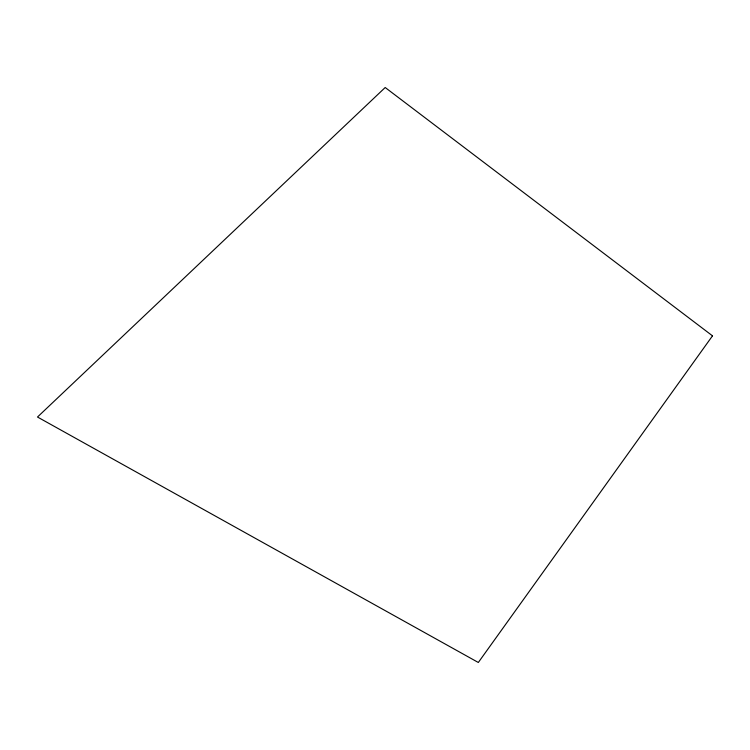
<?xml version="1.0" encoding="UTF-8"?>
<svg xmlns="http://www.w3.org/2000/svg" width="750" height="750" viewBox="0 0 750 750"><rect width="100%" height="100%" fill="white"/><g stroke="black" fill="none" stroke-linecap="round" stroke-linejoin="round"><path stroke-width="1.12" d="M712.5 335.841L478.322 662.484L37.5 417.028L385.2 87.516L712.5 335.841"/></g></svg>
